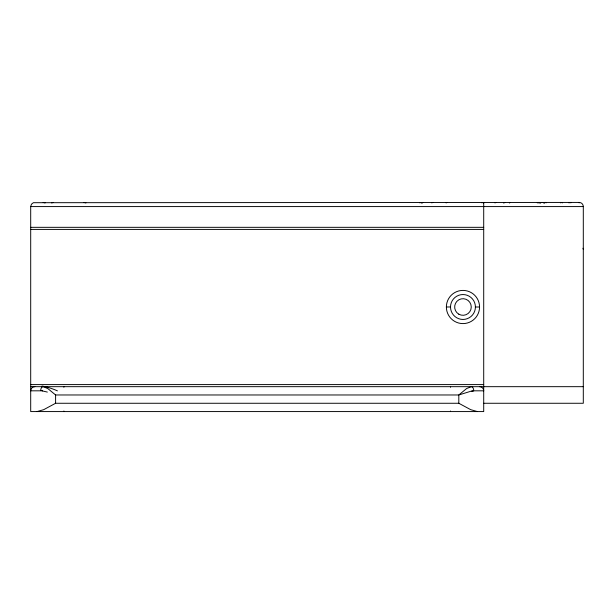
<?xml version="1.0" encoding="UTF-8"?>
<svg xmlns="http://www.w3.org/2000/svg" width="614" height="614" viewBox="0 0 614 614"><rect width="100%" height="100%" fill="white"/><g stroke="black" fill="none" stroke-linecap="round" stroke-linejoin="round"><path stroke-width="0.92" d="M446.363 307L450.515 306.962M483.709 202.428L483.709 411.572L30.7 411.572L30.7 206.542L31.437 204.224L33.363 202.704L579.148 202.428A4.152 4.152 0 0 1 583.3 206.58L583.3 403.268L483.709 403.268M509.766 202.896L509.804 202.428M477.37 411.572L470.708 409.676L458.811 403.268L55.598 403.268L43.701 409.676L37.04 411.572M51.576 202.919L53.525 202.428M421.227 202.919L423.169 202.428M471.736 390.98L458.811 394.971L55.598 394.971L47.8 388.547L43.149 386.674A4.152 2.487 -90 0 0 40.654 390.819L30.7 390.819A4.152 4.152 0 0 1 34.852 386.674M472.435 390.895L472.88 390.857M505.422 202.428L503.518 202.896A4.344 4.014 -90 0 1 505.414 202.551M496.373 202.428L496.404 202.428A4.137 2.832 -81.3 0 0 495.889 202.597M30.7 206.58L583.3 206.58M30.7 227.326L483.709 227.326M30.7 229.406L483.709 229.406M475.413 307A12.449 12.449 0 0 0 456.739 296.217A12.449 12.449 0 0 0 456.739 317.783A12.449 12.449 0 0 0 475.413 307L479.557 307A16.601 16.601 0 0 0 454.667 292.625A16.601 16.601 0 0 0 454.667 321.375A16.601 16.601 0 0 0 479.565 307M30.7 384.594L483.709 384.594M30.7 386.674L583.3 386.674M83.965 202.428L85.914 202.919M43.149 202.428L45.098 202.919M41.529 390.857L42.067 390.903M42.573 390.964L47.339 392.077M582.985 248.225L583.3 249.322M579.148 202.436L579.148 202.896M570.851 202.896L570.851 202.436A4.152 4.152 0 0 0 568.948 202.896M560.475 202.896L560.475 202.436A4.152 4.152 0 0 1 562.386 202.896M546.084 202.443A4.175 4.129 90 0 0 544.134 202.919A4.121 4.121 0 0 1 546.061 202.443L546.061 202.896M509.436 202.428L509.436 202.896M458.811 403.268L458.811 394.971L466.586 388.562L471.26 386.674A4.152 2.487 90 0 1 473.755 390.819L483.709 390.819A4.152 4.152 0 0 0 479.557 386.674M450.515 386.674L450.515 387.257M450.515 410.989L450.515 411.572M63.894 386.674L63.894 387.257M63.894 410.989L63.894 411.572M55.598 394.971L55.598 403.268M537.258 202.919A4.152 2.909 -90 0 1 538.624 202.428M538.301 202.973A4.306 1.358 -90 0 1 538.985 202.643M540.435 202.919A4.152 3.592 -90 0 1 542.124 202.436M539.499 202.919A4.183 3.339 -90 0 1 541.072 202.451M494.984 202.942A4.144 2.932 -90 0 1 495.874 202.497M483.84 202.896A4.152 0.906 90 0 1 484.254 202.428M483.563 202.919A4.152 1.082 -90 0 1 483.817 202.551M481.982 202.919A4.175 0.645 -90 0 1 482.082 202.651M446.14 202.942A4.344 1.665 90 0 1 446.938 202.551M431.811 202.919A4.152 2.924 90 0 1 433.185 202.428M422.294 202.896A4.152 1.22 -90 0 1 422.854 202.428M419.93 202.919A4.198 0.883 90 0 1 420.106 202.605M421.918 202.919A4.16 1.466 -90 0 1 422.455 202.451M42.021 386.037A26.824 9.233 23.9 0 1 57.424 390.849M40.555 390.573A14.744 9.801 41.8 0 1 41.437 390.581M42.013 390.78A16.793 10.039 34.9 0 1 42.519 390.834M472.788 391.103A14.874 9.44 -38.2 0 1 473.655 391.049M471.652 391.225A16.701 9.755 -33.8 0 1 472.335 391.126M539.015 202.428L538.992 202.428A2.072 2.072 0 0 1 540.305 202.896L539.015 202.428M458.811 314.184A8.297 8.297 0 0 0 471.26 307A8.297 8.297 0 0 0 458.811 299.816A8.297 8.297 0 0 0 458.811 314.184M545.547 202.436A4.152 4.022 -90 0 0 543.659 202.919A4.152 4.06 90 0 1 545.508 202.428"/></g></svg>
